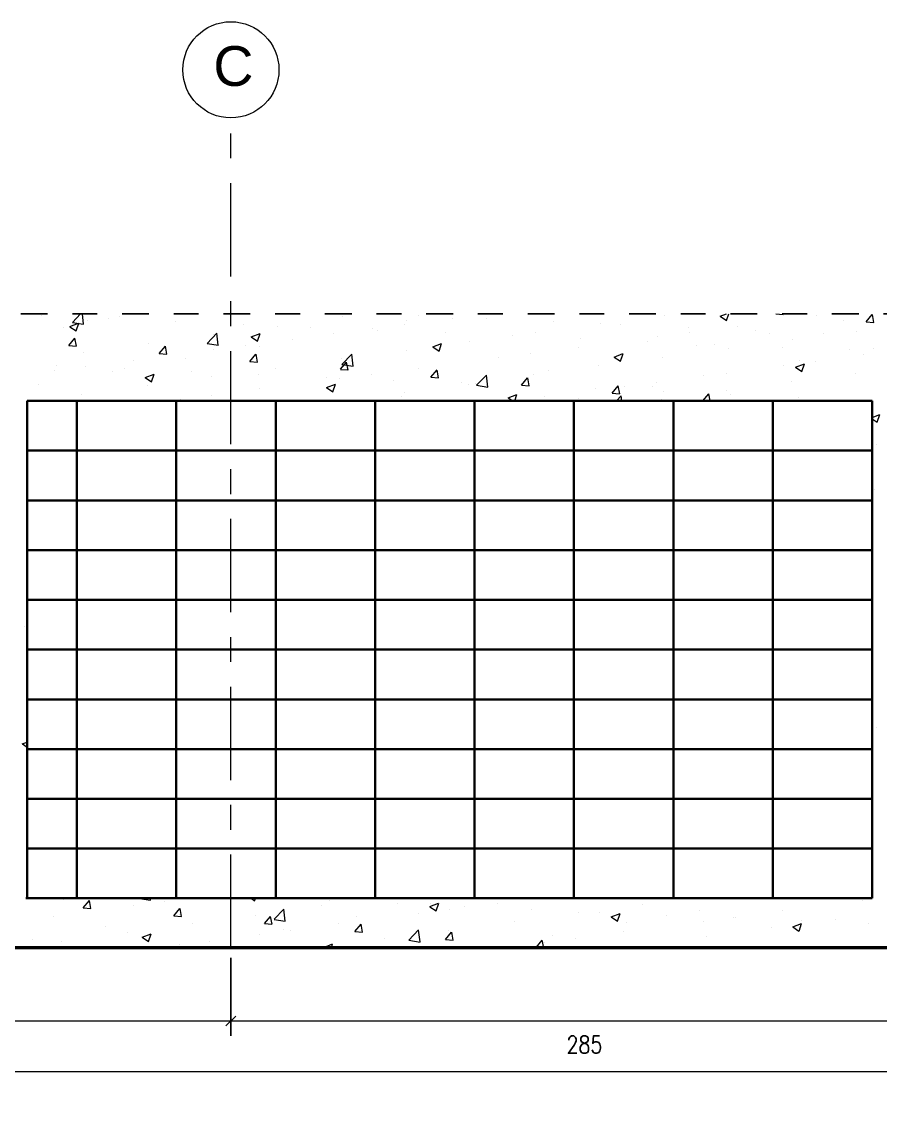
# Model space of a CAD drawing. Header units: inches. Extents: x -1721 to -596, y -6348 to -3031.
# Drawn here: x -800.391 to -796.937, y -3139.86 to -3135.49 of the extents above; entities that cross this region are included whole.
import ezdxf

# ---------------------------------------------------------------- set-up
doc = ezdxf.new("R2010")
doc.units = ezdxf.units.IN
doc.header["$MEASUREMENT"] = 0
for name, pattern in [('$0$ACAD_ISO10W100', [18, 12, -3, 0, -3]), ('$0$CENTERX2', [4, 2.5, -0.5, 0.5, -0.5]), ('$0$CENTRO2', [1.125, 0.75, -0.125, 0.125, -0.125])]:
    doc.linetypes.add(name, pattern=pattern)
for name, color, linetype, lineweight in [('$0$A-ELEV-MBE1', 1, 'Continuous', 35), ('$0$A-ELEV-PATT', 8, 'Continuous', 18), ('$0$AA - pareti sezionate', 236, 'Continuous', 50), ('$0$AA pareti non sezionate', 2, 'Continuous', 25), ('$1$AA - linee quote', 3, 'Continuous', 13)]:
    doc.layers.add(name, color=color, linetype=linetype, lineweight=lineweight)
doc.styles.add('$0$ARIAL', font='Arial.ttf')
doc.styles.add('$4$E-ROMANS', font='romans.shx', dxfattribs={"width": 0.8})
doc.dimstyles.new('$0$E-0100_TICK_12', dxfattribs={"dimscale": 0.001, "dimtxt": 70, "dimasz": 40, "dimexe": 60, "dimexo": 40, "dimgap": 60, "dimtad": 4, "dimdec": 0, "dimlfac": 100, "dimzin": 0, "dimdsep": 46, "dimtxsty": '$4$E-ROMANS', "dimblk": 'OBLIQUE', "dimblk1": 'OBLIQUE', "dimblk2": 'OBLIQUE', "dimcen": 60, "dimclrd": 256, "dimclre": 256, "dimclrt": 256, "dimadec": 0, "dimazin": 0, "dimtfac": 1, "dimtdec": 0, "dimtmove": 1, "dimatfit": 3, "dimldrblk": '$0$_Open90', "dimfxl": 1, "dimtfill": 1, "dimtolj": 1, "dimtzin": 0, "dimlwd": -1, "dimarcsym": 0})

# ---------------------------------------------------------------- blocks, each defined once
blk = doc.blocks.new('_Oblique')
at = {"color": 0, "linetype": 'ByBlock', "lineweight": -2}
blk.add_line((-0.5, -0.5), (0.5, 0.5), dxfattribs=at)
blk = doc.blocks.new('*D1084')
at = {"layer": '$1$AA - linee quote', "linetype": 'Continuous', "lineweight": -2, "transparency": 16777216}
for p, q in [((-805.6994, -3139.2545), (-805.6994, -3139.772)), ((-796.6294, -3139.2545), (-796.6294, -3139.772))]:
    blk.add_line(p, q, dxfattribs=at)
at = {"layer": '$1$AA - linee quote', "transparency": 16777216}
blk.add_line((-805.6994, -3139.712), (-796.6294, -3139.712), dxfattribs=at)
at = {"layer": 'DEFPOINTS', "color": 0, "linetype": 'Continuous', "transparency": 16777216}
for p in [(-805.6994, -3139.2145), (-796.6294, -3139.2145), (-796.6294, -3139.712)]:
    blk.add_point(p, dxfattribs=at)
at = {"layer": '$1$AA - linee quote', "linetype": 'Continuous', "transparency": 16777216, "xscale": 0.04, "yscale": 0.04, "zscale": 0.04, "rotation": 180}
blk.add_blockref('_Oblique', (-805.6994, -3139.712), dxfattribs=at)
at = {"layer": '$1$AA - linee quote', "linetype": 'Continuous', "transparency": 16777216, "xscale": 0.04, "yscale": 0.04, "zscale": 0.04}
blk.add_blockref('_Oblique', (-796.6294, -3139.712), dxfattribs=at)
at = {"layer": '$1$AA - linee quote', "linetype": 'Continuous', "transparency": 16777216, "insert": (-801.1644, -3139.807), "char_height": 0.07, "attachment_point": 5, "style": '$4$E-ROMANS', "bg_fill": 3, "box_fill_scale": 1.25, "bg_fill_color": 256, "bg_fill_true_color": 13158600, "bg_fill_transparency": 0}
blk.add_mtext('\\A1;907', dxfattribs=at)
blk = doc.blocks.new('$0$_Open90')
at = {"color": 0, "linetype": 'ByBlock', "lineweight": -2}
for p, q in [((-19.69, 19.69), (0, 0)), ((0, 0), (-39.37, 0)), ((0, 0), (-19.69, -19.69))]:
    blk.add_line(p, q, dxfattribs=at)
blk = doc.blocks.new('*D1102')
at = {"layer": '$1$AA - linee quote', "linetype": 'Continuous', "lineweight": -2, "transparency": 16777216}
for p, q in [((-802.6094, -3139.2545), (-802.6094, -3139.5685)), ((-799.5496, -3139.2545), (-799.5496, -3139.5685))]:
    blk.add_line(p, q, dxfattribs=at)
at = {"layer": '$1$AA - linee quote', "transparency": 16777216}
blk.add_line((-802.6094, -3139.5085), (-799.5496, -3139.5085), dxfattribs=at)
at = {"layer": 'DEFPOINTS', "color": 0, "linetype": 'Continuous', "transparency": 16777216}
for p in [(-802.6094, -3139.2145), (-799.5496, -3139.2145), (-799.5496, -3139.5085)]:
    blk.add_point(p, dxfattribs=at)
at = {"layer": '$1$AA - linee quote', "linetype": 'Continuous', "transparency": 16777216, "xscale": 0.04, "yscale": 0.04, "zscale": 0.04, "rotation": 180}
blk.add_blockref('_Oblique', (-802.6094, -3139.5085), dxfattribs=at)
at = {"layer": '$1$AA - linee quote', "linetype": 'Continuous', "transparency": 16777216, "xscale": 0.04, "yscale": 0.04, "zscale": 0.04}
blk.add_blockref('_Oblique', (-799.5496, -3139.5085), dxfattribs=at)
at = {"layer": '$1$AA - linee quote', "linetype": 'Continuous', "transparency": 16777216, "insert": (-801.0795, -3139.6035), "char_height": 0.07, "attachment_point": 5, "style": '$4$E-ROMANS', "bg_fill": 3, "box_fill_scale": 1.25, "bg_fill_color": 256, "bg_fill_true_color": 13158600, "bg_fill_transparency": 0}
blk.add_mtext('\\A1;306', dxfattribs=at)
blk = doc.blocks.new('*D1103')
at = {"layer": '$1$AA - linee quote', "linetype": 'Continuous', "lineweight": -2, "transparency": 16777216}
for p, q in [((-799.5496, -3139.2545), (-799.5496, -3139.5685)), ((-796.7043, -3139.2545), (-796.7043, -3139.5685))]:
    blk.add_line(p, q, dxfattribs=at)
at = {"layer": '$1$AA - linee quote', "transparency": 16777216}
blk.add_line((-799.5496, -3139.5085), (-796.7043, -3139.5085), dxfattribs=at)
at = {"layer": 'DEFPOINTS', "color": 0, "linetype": 'Continuous', "transparency": 16777216}
for p in [(-799.5496, -3139.2145), (-796.7043, -3139.2145), (-796.7043, -3139.5085)]:
    blk.add_point(p, dxfattribs=at)
at = {"layer": '$1$AA - linee quote', "linetype": 'Continuous', "transparency": 16777216, "xscale": 0.04, "yscale": 0.04, "zscale": 0.04, "rotation": 180}
blk.add_blockref('_Oblique', (-799.5496, -3139.5085), dxfattribs=at)
at = {"layer": '$1$AA - linee quote', "linetype": 'Continuous', "transparency": 16777216, "xscale": 0.04, "yscale": 0.04, "zscale": 0.04}
blk.add_blockref('_Oblique', (-796.7043, -3139.5085), dxfattribs=at)
at = {"layer": '$1$AA - linee quote', "linetype": 'Continuous', "transparency": 16777216, "insert": (-798.1269, -3139.6035), "char_height": 0.07, "attachment_point": 5, "style": '$4$E-ROMANS', "bg_fill": 3, "box_fill_scale": 1.25, "bg_fill_color": 256, "bg_fill_true_color": 13158600, "bg_fill_transparency": 0}
blk.add_mtext('\\A1;285', dxfattribs=at)

msp = doc.modelspace()

# ---------------------------------------------------------------- linework, layer by layer
at = {"layer": '$0$A-ELEV-MBE1', "color": 9, "true_color": 0xd19cc7}
for p, q in [((-800.3693, -3137.0151), (-800.1693, -3137.0151)), ((-800.3693, -3137.2151), (-800.3693, -3137.0151)), ((-800.1693, -3137.0151), (-800.1693, -3137.2151)), ((-800.1693, -3137.0151), (-799.7693, -3137.0151)), ((-800.1693, -3137.2151), (-800.1693, -3137.0151)), ((-799.7693, -3137.0151), (-799.3693, -3137.0151)), ((-799.7693, -3137.2151), (-799.7693, -3137.0151)), ((-799.7693, -3137.0151), (-799.7693, -3137.2151)), ((-799.3693, -3137.0151), (-799.3693, -3137.2151)), ((-799.3693, -3137.0151), (-798.9693, -3137.0151)), ((-799.3693, -3137.2151), (-799.3693, -3137.0151)), ((-798.9693, -3137.0151), (-798.9693, -3138.144)), ((-798.9693, -3137.0151), (-798.9693, -3137.2151)), ((-798.9693, -3137.0151), (-798.5693, -3137.0151)), ((-798.9693, -3137.2151), (-798.9693, -3137.0151)), ((-798.5693, -3137.0151), (-798.5693, -3137.2151)), ((-798.5693, -3137.0151), (-798.1693, -3137.0151)), ((-798.5693, -3137.2151), (-798.5693, -3137.0151)), ((-798.1693, -3137.0151), (-798.1693, -3137.2151)), ((-798.1693, -3137.0151), (-797.7693, -3137.0151)), ((-798.1693, -3137.2151), (-798.1693, -3137.0151)), ((-797.7693, -3137.0151), (-797.7693, -3137.2151)), ((-797.7693, -3137.0151), (-797.3693, -3137.0151)), ((-797.7693, -3137.2151), (-797.7693, -3137.0151)), ((-797.3693, -3137.0151), (-797.3693, -3137.2151)), ((-797.3693, -3137.0151), (-796.9693, -3137.0151)), ((-797.3693, -3137.2151), (-797.3693, -3137.0151)), ((-796.9693, -3137.0151), (-796.9693, -3137.2151)), ((-800.3693, -3137.2151), (-800.1693, -3137.2151)), ((-800.3693, -3137.4151), (-800.3693, -3137.2151)), ((-800.1693, -3137.2151), (-800.3693, -3137.2151)), ((-800.1693, -3137.2151), (-800.1693, -3137.4151)), ((-800.1693, -3137.2151), (-799.7693, -3137.2151)), ((-800.1693, -3137.4151), (-800.1693, -3137.2151)), ((-799.7693, -3137.2151), (-800.1693, -3137.2151)), ((-799.3693, -3137.2151), (-799.7693, -3137.2151)), ((-799.7693, -3137.2151), (-799.3693, -3137.2151)), ((-799.7693, -3137.4151), (-799.7693, -3137.2151)), ((-799.7693, -3137.2151), (-799.7693, -3137.4151)), ((-798.9693, -3137.2151), (-799.3693, -3137.2151)), ((-799.3693, -3137.2151), (-799.3693, -3137.4151)), ((-799.3693, -3137.2151), (-798.9693, -3137.2151)), ((-799.3693, -3137.4151), (-799.3693, -3137.2151)), ((-798.9693, -3137.2151), (-798.9693, -3137.4151)), ((-798.9693, -3137.2151), (-798.5693, -3137.2151)), ((-798.9693, -3137.4151), (-798.9693, -3137.2151)), ((-798.5693, -3137.2151), (-798.9693, -3137.2151)), ((-798.5693, -3137.2151), (-798.5693, -3137.4151)), ((-798.5693, -3137.2151), (-798.1693, -3137.2151)), ((-798.5693, -3137.4151), (-798.5693, -3137.2151)), ((-798.1693, -3137.2151), (-798.5693, -3137.2151)), ((-798.1693, -3137.2151), (-798.1693, -3137.4151)), ((-798.1693, -3137.2151), (-797.7693, -3137.2151)), ((-798.1693, -3137.4151), (-798.1693, -3137.2151)), ((-797.7693, -3137.2151), (-798.1693, -3137.2151)), ((-797.7693, -3137.2151), (-797.7693, -3137.4151)), ((-797.7693, -3137.2151), (-797.3693, -3137.2151)), ((-797.7693, -3137.4151), (-797.7693, -3137.2151)), ((-797.3693, -3137.2151), (-797.7693, -3137.2151)), ((-797.3693, -3137.2151), (-797.3693, -3137.4151)), ((-797.3693, -3137.2151), (-796.9693, -3137.2151)), ((-797.3693, -3137.4151), (-797.3693, -3137.2151)), ((-796.9693, -3137.2151), (-797.3693, -3137.2151)), ((-796.9693, -3137.2151), (-796.9693, -3137.4151)), ((-800.3693, -3137.4151), (-800.1693, -3137.4151)), ((-800.3693, -3137.6151), (-800.3693, -3137.4151)), ((-800.1693, -3137.4151), (-800.3693, -3137.4151)), ((-800.1693, -3137.4151), (-800.1693, -3137.6151)), ((-800.1693, -3137.4151), (-799.7693, -3137.4151)), ((-800.1693, -3137.6151), (-800.1693, -3137.4151)), ((-799.7693, -3137.4151), (-800.1693, -3137.4151)), ((-799.7693, -3137.4151), (-799.3693, -3137.4151)), ((-799.7693, -3137.6151), (-799.7693, -3137.4151)), ((-799.3693, -3137.4151), (-799.7693, -3137.4151)), ((-799.7693, -3137.4151), (-799.7693, -3137.6151)), ((-799.3693, -3137.4151), (-799.3693, -3137.6151)), ((-799.3693, -3137.4151), (-798.9693, -3137.4151)), ((-799.3693, -3137.6151), (-799.3693, -3137.4151)), ((-798.9693, -3137.4151), (-799.3693, -3137.4151)), ((-798.9693, -3137.4151), (-798.9693, -3137.6151)), ((-798.9693, -3137.4151), (-798.5693, -3137.4151)), ((-798.9693, -3137.6151), (-798.9693, -3137.4151)), ((-798.5693, -3137.4151), (-798.9693, -3137.4151)), ((-798.5693, -3137.4151), (-798.5693, -3137.6151)), ((-798.5693, -3137.4151), (-798.1693, -3137.4151)), ((-798.5693, -3137.6151), (-798.5693, -3137.4151)), ((-798.1693, -3137.4151), (-798.5693, -3137.4151)), ((-798.1693, -3137.4151), (-798.1693, -3137.6151)), ((-798.1693, -3137.4151), (-797.7693, -3137.4151)), ((-798.1693, -3137.6151), (-798.1693, -3137.4151)), ((-797.7693, -3137.4151), (-798.1693, -3137.4151)), ((-797.7693, -3137.4151), (-797.7693, -3137.6151)), ((-797.7693, -3137.4151), (-797.3693, -3137.4151)), ((-797.7693, -3137.6151), (-797.7693, -3137.4151)), ((-797.3693, -3137.4151), (-797.7693, -3137.4151)), ((-797.3693, -3137.4151), (-797.3693, -3137.6151)), ((-797.3693, -3137.4151), (-796.9693, -3137.4151)), ((-797.3693, -3137.6151), (-797.3693, -3137.4151)), ((-796.9693, -3137.4151), (-797.3693, -3137.4151)), ((-796.9693, -3137.4151), (-796.9693, -3137.6151)), ((-800.3693, -3137.6151), (-800.1693, -3137.6151)), ((-800.3693, -3137.8151), (-800.3693, -3137.6151)), ((-800.1693, -3137.6151), (-800.3693, -3137.6151)), ((-800.1693, -3137.6151), (-800.1693, -3137.8151)), ((-800.1693, -3137.6151), (-799.7693, -3137.6151)), ((-800.1693, -3137.8151), (-800.1693, -3137.6151)), ((-799.7693, -3137.6151), (-800.1693, -3137.6151)), ((-799.3693, -3137.6151), (-799.7693, -3137.6151)), ((-799.7693, -3137.6151), (-799.3693, -3137.6151)), ((-799.7693, -3137.8151), (-799.7693, -3137.6151)), ((-799.7693, -3137.6151), (-799.7693, -3137.8151)), ((-798.9693, -3137.6151), (-799.3693, -3137.6151)), ((-799.3693, -3137.6151), (-799.3693, -3137.8151)), ((-799.3693, -3137.6151), (-798.9693, -3137.6151)), ((-799.3693, -3137.8151), (-799.3693, -3137.6151)), ((-798.9693, -3137.6151), (-798.9693, -3137.8151)), ((-798.9693, -3137.6151), (-798.5693, -3137.6151)), ((-798.9693, -3137.8151), (-798.9693, -3137.6151)), ((-798.5693, -3137.6151), (-798.9693, -3137.6151)), ((-798.5693, -3137.6151), (-798.5693, -3137.8151)), ((-798.5693, -3137.6151), (-798.1693, -3137.6151)), ((-798.5693, -3137.8151), (-798.5693, -3137.6151)), ((-798.1693, -3137.6151), (-798.5693, -3137.6151)), ((-798.1693, -3137.6151), (-798.1693, -3137.8151)), ((-798.1693, -3137.6151), (-797.7693, -3137.6151)), ((-798.1693, -3137.8151), (-798.1693, -3137.6151)), ((-797.7693, -3137.6151), (-798.1693, -3137.6151)), ((-797.7693, -3137.6151), (-797.7693, -3137.8151)), ((-797.7693, -3137.6151), (-797.3693, -3137.6151)), ((-797.7693, -3137.8151), (-797.7693, -3137.6151)), ((-797.3693, -3137.6151), (-797.7693, -3137.6151)), ((-797.3693, -3137.6151), (-797.3693, -3137.8151)), ((-797.3693, -3137.6151), (-796.9693, -3137.6151)), ((-797.3693, -3137.8151), (-797.3693, -3137.6151)), ((-796.9693, -3137.6151), (-797.3693, -3137.6151)), ((-796.9693, -3137.6151), (-796.9693, -3137.8151)), ((-800.3693, -3137.8151), (-800.1693, -3137.8151)), ((-800.3693, -3138.0151), (-800.3693, -3137.8151)), ((-800.1693, -3137.8151), (-800.3693, -3137.8151)), ((-800.1693, -3137.8151), (-800.1693, -3138.0151)), ((-800.1693, -3137.8151), (-799.7693, -3137.8151)), ((-800.1693, -3138.0151), (-800.1693, -3137.8151)), ((-799.7693, -3137.8151), (-800.1693, -3137.8151)), ((-799.7693, -3137.8151), (-799.3693, -3137.8151)), ((-799.7693, -3138.0151), (-799.7693, -3137.8151)), ((-799.3693, -3137.8151), (-799.7693, -3137.8151)), ((-799.7693, -3137.8151), (-799.7693, -3138.0151)), ((-799.3693, -3137.8151), (-799.3693, -3138.0151)), ((-799.3693, -3137.8151), (-798.9693, -3137.8151)), ((-799.3693, -3138.0151), (-799.3693, -3137.8151)), ((-798.9693, -3137.8151), (-799.3693, -3137.8151)), ((-798.9693, -3137.8151), (-798.9693, -3138.0151)), ((-798.9693, -3137.8151), (-798.5693, -3137.8151)), ((-798.9693, -3138.0151), (-798.9693, -3137.8151)), ((-798.5693, -3137.8151), (-798.9693, -3137.8151)), ((-798.5693, -3137.8151), (-798.5693, -3138.0151)), ((-798.5693, -3137.8151), (-798.1693, -3137.8151)), ((-798.5693, -3138.0151), (-798.5693, -3137.8151)), ((-798.1693, -3137.8151), (-798.5693, -3137.8151)), ((-798.1693, -3137.8151), (-798.1693, -3138.0151)), ((-798.1693, -3137.8151), (-797.7693, -3137.8151)), ((-798.1693, -3138.0151), (-798.1693, -3137.8151)), ((-797.7693, -3137.8151), (-798.1693, -3137.8151)), ((-797.7693, -3137.8151), (-797.7693, -3138.0151)), ((-797.7693, -3137.8151), (-797.3693, -3137.8151)), ((-797.7693, -3138.0151), (-797.7693, -3137.8151)), ((-797.3693, -3137.8151), (-797.7693, -3137.8151)), ((-797.3693, -3137.8151), (-797.3693, -3138.0151)), ((-797.3693, -3137.8151), (-796.9693, -3137.8151)), ((-797.3693, -3138.0151), (-797.3693, -3137.8151)), ((-796.9693, -3137.8151), (-797.3693, -3137.8151)), ((-796.9693, -3137.8151), (-796.9693, -3138.0151)), ((-800.3693, -3138.0151), (-800.1693, -3138.0151)), ((-800.3693, -3138.2151), (-800.3693, -3138.0151)), ((-800.1693, -3138.0151), (-800.3693, -3138.0151)), ((-800.1693, -3138.0151), (-800.1693, -3138.2151)), ((-800.1693, -3138.0151), (-799.7693, -3138.0151)), ((-800.1693, -3138.2151), (-800.1693, -3138.0151)), ((-799.7693, -3138.0151), (-800.1693, -3138.0151)), ((-799.7693, -3138.0151), (-799.3693, -3138.0151)), ((-799.7693, -3138.2151), (-799.7693, -3138.0151)), ((-799.3693, -3138.0151), (-799.7693, -3138.0151)), ((-799.7693, -3138.0151), (-799.7693, -3138.2151)), ((-799.3693, -3138.0151), (-799.3693, -3138.2151)), ((-799.3693, -3138.0151), (-798.9693, -3138.0151)), ((-799.3693, -3138.2151), (-799.3693, -3138.0151)), ((-798.9693, -3138.0151), (-799.3693, -3138.0151)), ((-798.9693, -3138.0151), (-798.9693, -3138.2151)), ((-798.9693, -3138.0151), (-798.5693, -3138.0151)), ((-798.9693, -3138.2151), (-798.9693, -3138.0151)), ((-798.5693, -3138.0151), (-798.9693, -3138.0151)), ((-798.5693, -3138.0151), (-798.5693, -3138.2151)), ((-798.5693, -3138.0151), (-798.1693, -3138.0151)), ((-798.5693, -3138.2151), (-798.5693, -3138.0151)), ((-798.1693, -3138.0151), (-798.5693, -3138.0151)), ((-798.1693, -3138.0151), (-798.1693, -3138.2151)), ((-798.1693, -3138.0151), (-797.7693, -3138.0151)), ((-798.1693, -3138.2151), (-798.1693, -3138.0151)), ((-797.7693, -3138.0151), (-798.1693, -3138.0151)), ((-797.7693, -3138.0151), (-797.7693, -3138.2151)), ((-797.7693, -3138.0151), (-797.3693, -3138.0151)), ((-797.7693, -3138.2151), (-797.7693, -3138.0151)), ((-797.3693, -3138.0151), (-797.7693, -3138.0151)), ((-797.3693, -3138.0151), (-797.3693, -3138.2151)), ((-797.3693, -3138.0151), (-796.9693, -3138.0151)), ((-797.3693, -3138.2151), (-797.3693, -3138.0151)), ((-796.9693, -3138.0151), (-797.3693, -3138.0151)), ((-796.9693, -3138.0151), (-796.9693, -3138.2151)), ((-800.3693, -3138.2151), (-800.1693, -3138.2151)), ((-800.3693, -3138.4151), (-800.3693, -3138.2151)), ((-800.1693, -3138.2151), (-800.3693, -3138.2151)), ((-800.1693, -3138.2151), (-800.1693, -3138.4151)), ((-800.1693, -3138.2151), (-799.7693, -3138.2151)), ((-800.1693, -3138.4151), (-800.1693, -3138.2151)), ((-799.7693, -3138.2151), (-800.1693, -3138.2151)), ((-799.3693, -3138.2151), (-799.7693, -3138.2151)), ((-799.7693, -3138.2151), (-799.7693, -3138.4151)), ((-799.7693, -3138.2151), (-799.3693, -3138.2151)), ((-799.7693, -3138.4151), (-799.7693, -3138.2151)), ((-798.9693, -3138.2151), (-799.3693, -3138.2151)), ((-799.3693, -3138.2151), (-799.3693, -3138.4151)), ((-799.3693, -3138.2151), (-798.9693, -3138.2151)), ((-799.3693, -3138.4151), (-799.3693, -3138.2151)), ((-798.9693, -3138.2151), (-798.9693, -3138.4151)), ((-798.9693, -3138.2151), (-798.5693, -3138.2151)), ((-798.9693, -3138.4151), (-798.9693, -3138.2151)), ((-798.5693, -3138.2151), (-798.9693, -3138.2151)), ((-798.5693, -3138.2151), (-798.5693, -3138.4151)), ((-798.5693, -3138.2151), (-798.1693, -3138.2151)), ((-798.5693, -3138.4151), (-798.5693, -3138.2151)), ((-798.1693, -3138.2151), (-798.5693, -3138.2151)), ((-798.1693, -3138.2151), (-798.1693, -3138.4151)), ((-798.1693, -3138.2151), (-797.7693, -3138.2151)), ((-798.1693, -3138.4151), (-798.1693, -3138.2151)), ((-797.7693, -3138.2151), (-798.1693, -3138.2151)), ((-797.7693, -3138.2151), (-797.7693, -3138.4151)), ((-797.7693, -3138.2151), (-797.3693, -3138.2151)), ((-797.7693, -3138.4151), (-797.7693, -3138.2151)), ((-797.3693, -3138.2151), (-797.7693, -3138.2151)), ((-797.3693, -3138.2151), (-797.3693, -3138.4151)), ((-797.3693, -3138.2151), (-796.9693, -3138.2151)), ((-797.3693, -3138.4151), (-797.3693, -3138.2151)), ((-796.9693, -3138.2151), (-797.3693, -3138.2151)), ((-796.9693, -3138.2151), (-796.9693, -3138.4151)), ((-800.3693, -3138.4151), (-800.1693, -3138.4151)), ((-800.3693, -3138.6151), (-800.3693, -3138.4151)), ((-800.1693, -3138.4151), (-800.3693, -3138.4151)), ((-800.1693, -3138.4151), (-800.1693, -3138.6151)), ((-800.1693, -3138.4151), (-799.7693, -3138.4151)), ((-800.1693, -3138.6151), (-800.1693, -3138.4151)), ((-799.7693, -3138.4151), (-800.1693, -3138.4151)), ((-799.7693, -3138.4151), (-799.7693, -3138.6151)), ((-799.7693, -3138.4151), (-799.3693, -3138.4151)), ((-799.7693, -3138.6151), (-799.7693, -3138.4151)), ((-799.3693, -3138.4151), (-799.7693, -3138.4151)), ((-799.3693, -3138.4151), (-799.3693, -3138.6151)), ((-799.3693, -3138.4151), (-798.9693, -3138.4151)), ((-799.3693, -3138.6151), (-799.3693, -3138.4151)), ((-798.9693, -3138.4151), (-799.3693, -3138.4151)), ((-798.9693, -3138.4151), (-798.9693, -3138.6151)), ((-798.9693, -3138.4151), (-798.5693, -3138.4151)), ((-798.9693, -3138.6151), (-798.9693, -3138.4151)), ((-798.5693, -3138.4151), (-798.9693, -3138.4151)), ((-798.5693, -3138.4151), (-798.5693, -3138.6151)), ((-798.5693, -3138.4151), (-798.1693, -3138.4151)), ((-798.5693, -3138.6151), (-798.5693, -3138.4151)), ((-798.1693, -3138.4151), (-798.5693, -3138.4151)), ((-798.1693, -3138.4151), (-798.1693, -3138.6151)), ((-798.1693, -3138.4151), (-797.7693, -3138.4151)), ((-798.1693, -3138.6151), (-798.1693, -3138.4151)), ((-797.7693, -3138.4151), (-798.1693, -3138.4151)), ((-797.7693, -3138.4151), (-797.7693, -3138.6151)), ((-797.7693, -3138.4151), (-797.3693, -3138.4151)), ((-797.7693, -3138.6151), (-797.7693, -3138.4151)), ((-797.3693, -3138.4151), (-797.7693, -3138.4151)), ((-797.3693, -3138.4151), (-797.3693, -3138.6151)), ((-797.3693, -3138.4151), (-796.9693, -3138.4151)), ((-797.3693, -3138.6151), (-797.3693, -3138.4151)), ((-796.9693, -3138.4151), (-797.3693, -3138.4151)), ((-796.9693, -3138.4151), (-796.9693, -3138.6151)), ((-800.3693, -3138.6151), (-800.1693, -3138.6151)), ((-800.3693, -3138.8151), (-800.3693, -3138.6151)), ((-800.1693, -3138.6151), (-800.3693, -3138.6151)), ((-800.1693, -3138.6151), (-800.1693, -3138.8151)), ((-800.1693, -3138.6151), (-799.7693, -3138.6151)), ((-800.1693, -3138.8151), (-800.1693, -3138.6151)), ((-799.7693, -3138.6151), (-800.1693, -3138.6151)), ((-799.7693, -3138.6151), (-799.7693, -3138.8151)), ((-799.7693, -3138.6151), (-799.3693, -3138.6151)), ((-799.7693, -3138.8151), (-799.7693, -3138.6151)), ((-799.3693, -3138.6151), (-799.7693, -3138.6151)), ((-799.3693, -3138.6151), (-799.3693, -3138.8151)), ((-799.3693, -3138.6151), (-798.9693, -3138.6151)), ((-799.3693, -3138.8151), (-799.3693, -3138.6151)), ((-798.9693, -3138.6151), (-799.3693, -3138.6151)), ((-798.9693, -3138.6151), (-798.9693, -3138.8151)), ((-798.9693, -3138.6151), (-798.5693, -3138.6151)), ((-798.9693, -3138.8151), (-798.9693, -3138.6151)), ((-798.5693, -3138.6151), (-798.9693, -3138.6151)), ((-798.5693, -3138.6151), (-798.5693, -3138.8151)), ((-798.5693, -3138.6151), (-798.1693, -3138.6151)), ((-798.5693, -3138.8151), (-798.5693, -3138.6151)), ((-798.1693, -3138.6151), (-798.5693, -3138.6151)), ((-798.1693, -3138.6151), (-798.1693, -3138.8151)), ((-798.1693, -3138.6151), (-797.7693, -3138.6151)), ((-798.1693, -3138.8151), (-798.1693, -3138.6151)), ((-797.7693, -3138.6151), (-798.1693, -3138.6151)), ((-797.7693, -3138.6151), (-797.7693, -3138.8151)), ((-797.7693, -3138.6151), (-797.3693, -3138.6151)), ((-797.7693, -3138.8151), (-797.7693, -3138.6151)), ((-797.3693, -3138.6151), (-797.7693, -3138.6151)), ((-797.3693, -3138.6151), (-797.3693, -3138.8151)), ((-797.3693, -3138.6151), (-796.9693, -3138.6151)), ((-797.3693, -3138.8151), (-797.3693, -3138.6151)), ((-796.9693, -3138.6151), (-797.3693, -3138.6151)), ((-796.9693, -3138.6151), (-796.9693, -3138.8151)), ((-800.3693, -3138.8151), (-800.1693, -3138.8151)), ((-800.3693, -3139.0151), (-800.3693, -3138.8151)), ((-800.1693, -3138.8151), (-800.3693, -3138.8151)), ((-800.1693, -3138.8151), (-800.1693, -3139.0151)), ((-800.1693, -3138.8151), (-799.7693, -3138.8151)), ((-800.1693, -3139.0151), (-800.1693, -3138.8151)), ((-799.7693, -3138.8151), (-800.1693, -3138.8151)), ((-799.7693, -3138.8151), (-799.7693, -3139.0151)), ((-799.7693, -3138.8151), (-799.3693, -3138.8151)), ((-799.7693, -3139.0151), (-799.7693, -3138.8151)), ((-799.3693, -3138.8151), (-799.7693, -3138.8151)), ((-799.3693, -3138.8151), (-799.3693, -3139.0151)), ((-799.3693, -3138.8151), (-798.9693, -3138.8151)), ((-799.3693, -3139.0151), (-799.3693, -3138.8151)), ((-798.9693, -3138.8151), (-799.3693, -3138.8151)), ((-798.9693, -3138.8151), (-798.9693, -3139.0151)), ((-798.9693, -3138.8151), (-798.5693, -3138.8151)), ((-798.9693, -3139.0151), (-798.9693, -3138.8151)), ((-798.5693, -3138.8151), (-798.9693, -3138.8151)), ((-798.5693, -3138.8151), (-798.5693, -3139.0151)), ((-798.5693, -3138.8151), (-798.1693, -3138.8151)), ((-798.5693, -3139.0151), (-798.5693, -3138.8151)), ((-798.1693, -3138.8151), (-798.5693, -3138.8151)), ((-798.1693, -3138.8151), (-798.1693, -3139.0151)), ((-797.7693, -3138.8151), (-798.1693, -3138.8151)), ((-797.7693, -3138.8151), (-797.3693, -3138.8151)), ((-797.7693, -3139.0151), (-797.7693, -3138.8151)), ((-797.3693, -3138.8151), (-797.7693, -3138.8151)), ((-797.3693, -3138.8151), (-797.3693, -3139.0151)), ((-797.3693, -3138.8151), (-796.9693, -3138.8151)), ((-797.3693, -3139.0151), (-797.3693, -3138.8151)), ((-796.9693, -3138.8151), (-797.3693, -3138.8151)), ((-796.9693, -3138.8151), (-796.9693, -3139.0151)), ((-800.3745, -3139.0148), (-796.9693, -3139.0151)), ((-797.3693, -3139.0151), (-797.7693, -3139.0151)), ((-796.9693, -3139.0151), (-797.3693, -3139.0151))]:
    msp.add_line(p, q, dxfattribs=at)
at = {"layer": '$0$A-ELEV-MBE1'}
for p, q in [((-798.9693, -3137.0151), (-799.7693, -3137.0151, 0)), ((-800.1693, -3139.0151), (-800.3693, -3139.0151)), ((-799.7693, -3139.0151), (-800.1693, -3139.0151)), ((-799.3693, -3139.0151), (-799.7693, -3139.0151)), ((-798.9693, -3139.0151), (-799.3693, -3139.0151)), ((-798.5693, -3139.0151), (-798.9693, -3139.0151)), ((-798.1693, -3139.0151), (-798.5693, -3139.0151))]:
    msp.add_line(p, q, dxfattribs=at)
at = {"layer": '$0$A-ELEV-PATT', "linetype": 'Continuous'}
for p, q in [((-800.3136, -3136.6727), (-800.3136, -3136.6727)), ((-800.1875, -3136.6999), (-800.1542, -3136.6652)), ((-800.1542, -3136.6652), (-800.1542, -3136.6652)), ((-800.1472, -3136.6652), (-800.1472, -3136.6652)), ((-800.1423, -3136.707), (-800.1472, -3136.6652)), ((-799.9992, -3136.676), (-799.9992, -3136.676)), ((-799.9249, -3136.668), (-799.9249, -3136.668)), ((-799.099, -3136.6772), (-799.099, -3136.6772)), ((-798.7936, -3136.6733), (-798.7936, -3136.6733)), ((-798.6597, -3136.6824), (-798.6597, -3136.6824)), ((-797.8065, -3136.6716), (-797.8065, -3136.6716)), ((-797.5807, -3136.6746), (-797.5559, -3136.6651)), ((-797.5806, -3136.6748), (-797.5553, -3136.6918)), ((-797.5553, -3136.6918), (-797.5463, -3136.6651)), ((-797.3575, -3136.6653), (-797.3574, -3136.6651)), ((-797.3575, -3136.6654), (-797.3271, -3136.668)), ((-797.3267, -3136.6682), (-797.3273, -3136.6651)), ((-797.1917, -3136.6719), (-797.1917, -3136.6719)), ((-796.9932, -3136.6972), (-796.9687, -3136.668)), ((-796.9623, -3136.7), (-796.9682, -3136.6682)), ((-800.2212, -3136.7189), (-800.2212, -3136.7189)), ((-800.1977, -3136.7164), (-800.1622, -3136.7028)), ((-800.1976, -3136.7166), (-800.1724, -3136.7336)), ((-800.1874, -3136.7001), (-800.1422, -3136.7071)), ((-800.1723, -3136.7336), (-800.162, -3136.7029)), ((-800.1264, -3136.6928), (-800.1264, -3136.6928)), ((-800.0424, -3136.6842), (-800.0424, -3136.6842)), ((-799.7712, -3136.6957), (-799.7712, -3136.6957)), ((-799.5001, -3136.7071), (-799.5001, -3136.7071)), ((-799.3629, -3136.7153), (-799.3629, -3136.7153)), ((-799.2289, -3136.7186), (-799.2289, -3136.7186)), ((-798.9793, -3136.7245), (-798.9793, -3136.7245)), ((-798.8521, -3136.7078), (-798.8521, -3136.7078)), ((-798.8422, -3136.6933), (-798.8422, -3136.6933)), ((-798.5225, -3136.6847), (-798.5225, -3136.6847)), ((-798.2513, -3136.6962), (-798.2513, -3136.6962)), ((-798.0631, -3136.7041), (-798.0631, -3136.7041)), ((-797.9801, -3136.7076), (-797.9801, -3136.7076)), ((-797.7089, -3136.7191), (-797.7089, -3136.7191)), ((-797.5125, -3136.7142), (-797.5125, -3136.7142)), ((-797.0856, -3136.6912), (-797.0856, -3136.6912)), ((-796.9931, -3136.6972), (-796.9627, -3136.6999)), ((-800.202, -3136.7924), (-800.1775, -3136.7632)), ((-800.1712, -3136.7952), (-800.177, -3136.7634)), ((-799.6453, -3136.784), (-799.6058, -3136.7427)), ((-799.6195, -3136.7478), (-799.6195, -3136.7478)), ((-799.6002, -3136.7911), (-799.6058, -3136.7429)), ((-799.4677, -3136.7571), (-799.4321, -3136.7435)), ((-799.4676, -3136.7572), (-799.4423, -3136.7743)), ((-799.4422, -3136.7743), (-799.4319, -3136.7436)), ((-799.3001, -3136.7667), (-799.3001, -3136.7667)), ((-799.1384, -3136.7441), (-799.1384, -3136.7441)), ((-798.9577, -3136.73), (-798.9577, -3136.73)), ((-798.6865, -3136.7415), (-798.6865, -3136.7415)), ((-798.4153, -3136.7529), (-798.4153, -3136.7529)), ((-798.3239, -3136.7399), (-798.3239, -3136.7399)), ((-798.1442, -3136.7644), (-798.1442, -3136.7644)), ((-797.8321, -3136.7562), (-797.8321, -3136.7562)), ((-797.7049, -3136.7395), (-797.7049, -3136.7395)), ((-797.4377, -3136.7305), (-797.4377, -3136.7305)), ((-797.3818, -3136.7421), (-797.3818, -3136.7421)), ((-797.288, -3136.7669), (-797.288, -3136.7669)), ((-797.1665, -3136.742), (-797.1665, -3136.742)), ((-797.0314, -3136.7344), (-797.0314, -3136.7344)), ((-800.2019, -3136.7924), (-800.1716, -3136.7951)), ((-799.8803, -3136.7836), (-799.8803, -3136.7836)), ((-799.8376, -3136.8243), (-799.8132, -3136.7951)), ((-799.8068, -3136.8271), (-799.8127, -3136.7953)), ((-799.6453, -3136.7841), (-799.6001, -3136.7912)), ((-799.6197, -3136.8088), (-799.6197, -3136.8088)), ((-799.4925, -3136.7921), (-799.4925, -3136.7921)), ((-799.4347, -3136.795), (-799.4347, -3136.795)), ((-798.8444, -3136.8105), (-798.8444, -3136.8105)), ((-798.7376, -3136.7978), (-798.702, -3136.7841)), ((-798.7375, -3136.7979), (-798.7122, -3136.815)), ((-798.7122, -3136.815), (-798.7019, -3136.7843)), ((-798.5878, -3136.778), (-798.5878, -3136.778)), ((-798.1529, -3136.7985), (-798.1529, -3136.7985)), ((-797.873, -3136.7759), (-797.873, -3136.7759)), ((-797.6781, -3136.793), (-797.6781, -3136.793)), ((-797.6018, -3136.7873), (-797.6018, -3136.7873)), ((-797.5488, -3136.8026), (-797.5488, -3136.8026)), ((-797.3306, -3136.7988), (-797.3306, -3136.7988)), ((-797.0594, -3136.8102), (-797.0594, -3136.8102)), ((-796.9639, -3136.8028), (-796.9639, -3136.8028)), ((-800.1441, -3136.8216), (-800.1441, -3136.8216)), ((-799.9405, -3136.8511), (-799.9405, -3136.8511)), ((-799.8376, -3136.8243), (-799.8072, -3136.827)), ((-799.7309, -3136.8458), (-799.7309, -3136.8458)), ((-799.4733, -3136.8562), (-799.4488, -3136.827)), ((-799.4732, -3136.8562), (-799.4428, -3136.8589)), ((-799.4424, -3136.859), (-799.4483, -3136.8271)), ((-799.1052, -3136.8463), (-799.1052, -3136.8463)), ((-799.1032, -3136.8681), (-799.0636, -3136.8268)), ((-799.058, -3136.8752), (-799.0636, -3136.827)), ((-798.4725, -3136.8406), (-798.4725, -3136.8406)), ((-798.3453, -3136.8238), (-798.3453, -3136.8238)), ((-798.0076, -3136.8385), (-797.972, -3136.8248)), ((-798.0074, -3136.8386), (-797.9822, -3136.8557)), ((-797.9821, -3136.8557), (-797.9718, -3136.825)), ((-797.9744, -3136.8438), (-797.9744, -3136.8438)), ((-797.8127, -3136.8407), (-797.8127, -3136.8407)), ((-797.2601, -3136.8536), (-797.2601, -3136.8536)), ((-797.1982, -3136.8556), (-797.1982, -3136.8556)), ((-797.0058, -3136.8302), (-797.0058, -3136.8302)), ((-800.2601, -3136.8931), (-800.2601, -3136.8931)), ((-800.2506, -3136.8742), (-800.2506, -3136.8742)), ((-800.1329, -3136.8764), (-800.1329, -3136.8764)), ((-800.0272, -3136.8967), (-800.0272, -3136.8967)), ((-799.9794, -3136.8856), (-799.9794, -3136.8856)), ((-799.7082, -3136.8971), (-799.7082, -3136.8971)), ((-799.3691, -3136.8844), (-799.3691, -3136.8844)), ((-799.1089, -3136.888), (-799.0844, -3136.8588)), ((-799.1088, -3136.8881), (-799.0785, -3136.8907)), ((-799.1031, -3136.8682), (-799.0579, -3136.8752)), ((-799.0781, -3136.8909), (-799.0839, -3136.859)), ((-798.7933, -3136.8828), (-798.7933, -3136.8828)), ((-798.7445, -3136.9199), (-798.72, -3136.8907)), ((-798.7137, -3136.9227), (-798.7196, -3136.8909)), ((-798.2706, -3136.8947), (-798.2706, -3136.8947)), ((-798.0693, -3136.8733), (-798.0693, -3136.8733)), ((-797.3254, -3136.8723), (-797.3254, -3136.8723)), ((-797.2775, -3136.8792), (-797.2419, -3136.8655)), ((-797.2774, -3136.8793), (-797.2521, -3136.8963)), ((-797.2521, -3136.8963), (-797.2418, -3136.8656)), ((-799.8945, -3136.921), (-799.8589, -3136.9073)), ((-799.8944, -3136.9211), (-799.8691, -3136.9381)), ((-799.8691, -3136.9381), (-799.8588, -3136.9074)), ((-799.6257, -3136.9169), (-799.6257, -3136.9169)), ((-799.4371, -3136.9086), (-799.4371, -3136.9086)), ((-799.1659, -3136.92), (-799.1659, -3136.92)), ((-799.1129, -3136.9249), (-799.1129, -3136.9249)), ((-798.9857, -3136.9081), (-798.9857, -3136.9081)), ((-798.8947, -3136.9315), (-798.8947, -3136.9315)), ((-798.7445, -3136.92), (-798.7141, -3136.9226)), ((-798.6235, -3136.9429), (-798.6235, -3136.9429)), ((-798.5669, -3136.9455), (-798.5669, -3136.9455)), ((-798.561, -3136.9522), (-798.5215, -3136.9109)), ((-798.5158, -3136.9593), (-798.5214, -3136.911)), ((-798.3802, -3136.9518), (-798.3557, -3136.9226)), ((-798.3493, -3136.9546), (-798.3552, -3136.9228)), ((-798.3301, -3136.909), (-798.3301, -3136.909)), ((-797.8386, -3136.9399), (-797.8386, -3136.9399)), ((-797.6462, -3136.9145), (-797.6462, -3136.9145)), ((-797.5564, -3136.9045), (-797.5564, -3136.9045)), ((-797.2942, -3136.936), (-797.2942, -3136.936)), ((-797.0376, -3136.9035), (-797.0376, -3136.9035)), ((-800.3235, -3136.9475), (-800.3235, -3136.9475)), ((-799.8865, -3136.9527), (-799.8865, -3136.9527)), ((-799.4337, -3136.9671), (-799.4337, -3136.9671)), ((-799.1644, -3136.9616), (-799.1289, -3136.948)), ((-799.1643, -3136.9618), (-799.1391, -3136.9788)), ((-799.139, -3136.9788), (-799.1287, -3136.9481)), ((-798.8506, -3136.9796), (-798.8506, -3136.9796)), ((-798.594, -3136.9471), (-798.594, -3136.9471)), ((-798.5609, -3136.9523), (-798.5158, -3136.9593)), ((-798.4344, -3137.0023), (-798.3988, -3136.9887)), ((-798.4075, -3137.0151), (-798.3986, -3136.9888)), ((-798.3801, -3136.9518), (-798.3497, -3136.9545)), ((-798.3523, -3136.9544), (-798.3523, -3136.9544)), ((-798.0812, -3136.9658), (-798.0812, -3136.9658)), ((-798.0158, -3136.9837), (-797.9913, -3136.9545)), ((-798.0157, -3136.9837), (-797.9854, -3136.9864)), ((-797.985, -3136.9865), (-797.9908, -3136.9547)), ((-797.9657, -3136.9566), (-797.9657, -3136.9566)), ((-797.8526, -3136.9553), (-797.8526, -3136.9553)), ((-797.81, -3136.9773), (-797.81, -3136.9773)), ((-797.6511, -3137.0151), (-797.6269, -3136.9864)), ((-797.6212, -3137.0151), (-797.6265, -3136.9865)), ((-797.555, -3136.9718), (-797.555, -3136.9718)), ((-797.5388, -3136.9888), (-797.5388, -3136.9888)), ((-800.1503, -3136.9908), (-800.1503, -3136.9908)), ((-799.7533, -3137.0092), (-799.7533, -3137.0092)), ((-799.6261, -3136.9924), (-799.6261, -3136.9924)), ((-798.8631, -3136.9964), (-798.8631, -3136.9964)), ((-798.4343, -3137.0025), (-798.4155, -3137.0151)), ((-798.2866, -3136.9988), (-798.2866, -3136.9988)), ((-798.1489, -3137.0062), (-798.1489, -3137.0062)), ((-797.9986, -3137.0151), (-797.9793, -3136.995)), ((-797.977, -3137.0151), (-797.9793, -3136.9951)), ((-797.8189, -3137.0098), (-797.8189, -3137.0098)), ((-797.2676, -3137.0002), (-797.2676, -3137.0002)), ((-796.9964, -3137.0117), (-796.9964, -3137.0117)), ((-796.9693, -3137.0818), (-796.9387, -3137.07)), ((-796.9488, -3137.1009), (-796.9385, -3137.0702)), ((-796.9693, -3137.0871), (-796.9489, -3137.1009)), ((-796.9522, -3137.1887), (-796.9522, -3137.1887)), ((-796.9587, -3137.3723), (-796.9587, -3137.3723)), ((-796.9654, -3137.4461), (-796.9654, -3137.4461)), ((-800.3794, -3137.9213), (-800.3794, -3137.9213)), ((-796.9669, -3138.0893), (-796.9669, -3138.0893)), ((-800.3712, -3138.2491), (-800.3712, -3138.2491)), ((-796.953, -3138.3298), (-796.953, -3138.3298)), ((-800.3889, -3138.3945), (-800.3693, -3138.3869)), ((-800.3888, -3138.3946), (-800.3693, -3138.4078)), ((-796.9684, -3138.7326), (-796.9684, -3138.7326)), ((-800.2245, -3139.0201), (-800.2245, -3139.0201)), ((-800.1435, -3139.0532), (-800.119, -3139.024)), ((-800.1126, -3139.056), (-800.1185, -3139.0242)), ((-799.9181, -3139.0157), (-799.9176, -3139.0151)), ((-799.918, -3139.0158), (-799.8728, -3139.0228)), ((-799.8729, -3139.0228), (-799.8738, -3139.0151)), ((-799.8154, -3139.0278), (-799.8154, -3139.0278)), ((-799.4688, -3139.0151), (-799.4539, -3139.0252)), ((-799.4601, -3139.0279), (-799.4601, -3139.0279)), ((-799.4538, -3139.0252), (-799.4504, -3139.0151)), ((-799.1523, -3139.0256), (-799.1523, -3139.0256)), ((-798.8811, -3139.0371), (-798.8811, -3139.0371)), ((-798.7492, -3139.0487), (-798.7136, -3139.0351)), ((-798.7459, -3139.0377), (-798.7459, -3139.0377)), ((-798.7237, -3139.0659), (-798.7134, -3139.0352)), ((-798.4758, -3139.0342), (-798.4758, -3139.0342)), ((-797.893, -3139.0392), (-797.893, -3139.0392)), ((-797.0078, -3139.0237), (-797.0078, -3139.0237)), ((-800.2634, -3139.0868), (-800.2634, -3139.0868)), ((-800.1434, -3139.0533), (-800.113, -3139.0559)), ((-799.9425, -3139.0445), (-799.9425, -3139.0445)), ((-799.7791, -3139.0851), (-799.7546, -3139.0559)), ((-799.779, -3139.0851), (-799.7487, -3139.0878)), ((-799.7564, -3139.0788), (-799.7564, -3139.0788)), ((-799.7483, -3139.0879), (-799.7541, -3139.0561)), ((-799.4494, -3139.0828), (-799.4494, -3139.0828)), ((-799.3759, -3139.0997), (-799.3364, -3139.0585)), ((-799.3308, -3139.1069), (-799.3364, -3139.0586)), ((-799.1855, -3139.0447), (-799.1855, -3139.0447)), ((-798.7954, -3139.0763), (-798.7954, -3139.0763)), ((-798.7491, -3139.0489), (-798.7238, -3139.0659)), ((-798.6682, -3139.0595), (-798.6682, -3139.0595)), ((-798.6099, -3139.0485), (-798.6099, -3139.0485)), ((-798.3388, -3139.06), (-798.3388, -3139.06)), ((-798.1496, -3139.0717), (-798.1496, -3139.0717)), ((-798.0676, -3139.0715), (-798.0676, -3139.0715)), ((-798.0191, -3139.0894), (-797.9835, -3139.0758)), ((-797.9937, -3139.1066), (-797.9834, -3139.0759)), ((-797.7964, -3139.0829), (-797.7964, -3139.0829)), ((-797.6631, -3139.063), (-797.6631, -3139.063)), ((-797.3287, -3139.0659), (-797.3287, -3139.0659)), ((-800.0527, -3139.1296), (-800.0527, -3139.1296)), ((-799.706, -3139.1153), (-799.706, -3139.1153)), ((-799.4147, -3139.117), (-799.3902, -3139.0878)), ((-799.4147, -3139.117), (-799.3843, -3139.1197)), ((-799.3839, -3139.1198), (-799.3898, -3139.0879)), ((-799.3759, -3139.0999), (-799.3307, -3139.1069)), ((-799.1162, -3139.1185), (-799.1162, -3139.1185)), ((-799.0504, -3139.1488), (-799.0259, -3139.1196)), ((-799.0422, -3139.0886), (-799.0422, -3139.0886)), ((-799.0195, -3139.1517), (-799.0254, -3139.1198)), ((-798.4104, -3139.1075), (-798.4104, -3139.1075)), ((-798.019, -3139.0896), (-797.9937, -3139.1066)), ((-797.9594, -3139.1138), (-797.9594, -3139.1138)), ((-797.6482, -3139.108), (-797.6482, -3139.108)), ((-797.5252, -3139.0944), (-797.5252, -3139.0944)), ((-797.5211, -3139.0913), (-797.5211, -3139.0913)), ((-797.289, -3139.1301), (-797.2535, -3139.1165)), ((-797.2889, -3139.1302), (-797.2637, -3139.1473)), ((-797.2636, -3139.1473), (-797.2533, -3139.1166)), ((-797.254, -3139.1058), (-797.254, -3139.1058)), ((-797.1179, -3139.1019), (-797.1179, -3139.1019)), ((-796.9829, -3139.1173), (-796.9829, -3139.1173)), ((-799.9668, -3139.1511), (-799.9668, -3139.1511)), ((-799.9061, -3139.1719), (-799.8705, -3139.1582)), ((-799.906, -3139.172), (-799.8807, -3139.1891)), ((-799.8806, -3139.1891), (-799.8703, -3139.1584)), ((-799.4358, -3139.1606), (-799.4358, -3139.1606)), ((-799.3384, -3139.1394), (-799.3384, -3139.1394)), ((-799.3086, -3139.1438), (-799.3086, -3139.1438)), ((-799.0503, -3139.1489), (-799.0199, -3139.1515)), ((-798.8338, -3139.1838), (-798.7942, -3139.1426)), ((-798.7886, -3139.1909), (-798.7942, -3139.1427)), ((-798.686, -3139.1807), (-798.6615, -3139.1515)), ((-798.6743, -3139.1455), (-798.6743, -3139.1455)), ((-798.6552, -3139.1835), (-798.661, -3139.1517)), ((-798.2556, -3139.1647), (-798.2556, -3139.1647)), ((-797.9691, -3139.1503), (-797.9691, -3139.1503)), ((-797.6353, -3139.1702), (-797.6353, -3139.1702)), ((-797.3745, -3139.1344), (-797.3745, -3139.1344)), ((-800.3489, -3139.1805), (-800.3489, -3139.1805)), ((-800.2306, -3139.1892), (-800.2306, -3139.1892)), ((-799.7566, -3139.2028), (-799.7566, -3139.2028)), ((-799.6347, -3139.1903), (-799.6347, -3139.1903)), ((-799.1917, -3139.2138), (-799.1917, -3139.2138)), ((-799.176, -3139.2126), (-799.1404, -3139.1989)), ((-799.1759, -3139.2127), (-799.1732, -3139.2145)), ((-799.1455, -3139.2145), (-799.1403, -3139.1991)), ((-798.9309, -3139.1781), (-798.9309, -3139.1781)), ((-798.8337, -3139.184), (-798.7885, -3139.191)), ((-798.6859, -3139.1808), (-798.6556, -3139.1834)), ((-798.3216, -3139.2126), (-798.2971, -3139.1834)), ((-798.3215, -3139.2126), (-798.2999, -3139.2145)), ((-798.291, -3139.2145), (-798.2967, -3139.1836)), ((-798.2886, -3139.1923), (-798.2886, -3139.1923)), ((-798.1615, -3139.1756), (-798.1615, -3139.1756)), ((-797.8992, -3139.2083), (-797.8992, -3139.2083)), ((-797.0143, -3139.2073), (-797.0143, -3139.2073))]:
    msp.add_line(p, q, dxfattribs=at)
at = {"layer": '$0$AA - pareti sezionate'}
msp.add_line((-793.467, -3139.2145), (-806.153, -3139.2145), dxfattribs=at)
at = {"layer": '$0$AA pareti non sezionate', "linetype": '$0$ACAD_ISO10W100', "ltscale": 0.009}
msp.add_line((-805.6994, -3136.6652), (-793.542, -3136.6652), dxfattribs=at)
at = {"layer": '$0$AA pareti non sezionate', "extrusion": (-4.44089e-16, 5.03198e-31, -1)}
msp.add_line((-796.6294, -3139.2145), (-802.6794, -3139.2145), dxfattribs=at)
at = {"layer": '$1$AA - linee quote', "linetype": '$0$CENTRO2', "ltscale": 0.5}
msp.add_line((-799.5496, -3139.2145), (-799.5496, -3135.8768), dxfattribs=at)
at = {"layer": '$1$AA - linee quote'}
msp.add_circle((-799.5496, -3135.6836), 0.1933, dxfattribs=at)

# ---------------------------------------------------------------- texts
at = {"layer": '$1$AA - linee quote', "linetype": '$0$CENTERX2', "ltscale": 5, "style": '$0$ARIAL'}
msp.add_attdef('C', (-799.6202, -3135.7484), '', height=0.16, dxfattribs=at)

# ---------------------------------------------------------------- next in the draw order: dimensions: what is measured, and where the dimension line sits
at = {"layer": '$1$AA - linee quote', "linetype": 'Continuous'}
dim = msp.add_linear_dim(base=(-799.5496, -3139.5085), p1=(-802.6094, -3139.2145), p2=(-799.5496, -3139.2145), dimstyle='$0$E-0100_TICK_12', dxfattribs=at)
dim.commit()
dim.dimension.update_dxf_attribs({"geometry": '*D1102', "text_midpoint": (-801.0795, -3139.6035)})

# ---------------------------------------------------------------- next in the draw order: dimensions: what is measured, and where the dimension line sits
dim = msp.add_linear_dim(base=(-796.7043, -3139.5085), p1=(-799.5496, -3139.2145), p2=(-796.7043, -3139.2145), dimstyle='$0$E-0100_TICK_12', dxfattribs=at)
dim.commit()
dim.dimension.update_dxf_attribs({"geometry": '*D1103', "text_midpoint": (-798.1269, -3139.6035)})

# ---------------------------------------------------------------- next in the draw order: dimensions: what is measured, and where the dimension line sits
dim = msp.add_linear_dim(base=(-796.6294, -3139.712), p1=(-805.6994, -3139.2145), p2=(-796.6294, -3139.2145), dimstyle='$0$E-0100_TICK_12', dxfattribs=at)
dim.commit()
dim.dimension.update_dxf_attribs({"geometry": '*D1084', "text_midpoint": (-801.1644, -3139.807)})

doc.saveas('drawing.dxf')
